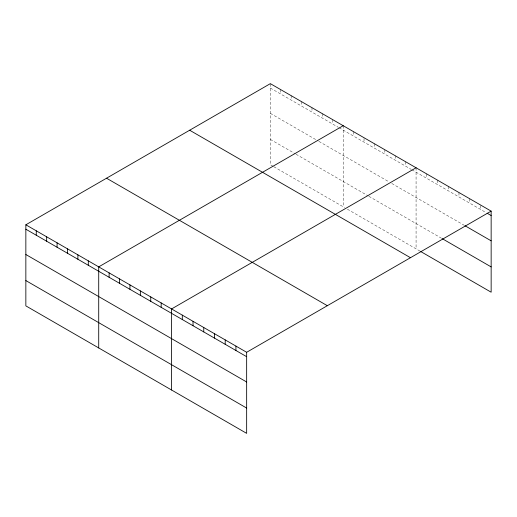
<?xml version="1.0" encoding="UTF-8"?>
<svg xmlns="http://www.w3.org/2000/svg" width="517" height="517" viewBox="0 0 517 517"><rect width="100%" height="100%" fill="white"/><g stroke="black" fill="none" stroke-linecap="round" stroke-linejoin="round"><path stroke-width="0.39" stroke-dasharray="2.58 1.94" d="M270.346 88.052L338.351 127.318M339.049 127.718L411.215 169.389M411.913 169.789L485.786 212.435M270.346 113.352L318.226 140.999M318.924 141.4L389.01 181.861M391.789 183.464L464.337 225.354M270.346 139.422L295.33 153.84M296.021 154.24L368.194 195.911M368.886 196.311L441.55 238.259M273.118 166.319L270.346 164.716L270.346 83.644M273.816 166.72L344.6 207.588M347.372 209.191L420.095 251.178M480.422 205.669L480.422 209.34M469.701 198.741L469.701 203.149M458.973 192.55L458.973 196.958M448.252 186.359L448.252 190.767M437.524 180.162L437.524 184.575M426.803 173.97L426.803 178.384M416.075 167.779L416.075 248.858M405.664 161.769L405.664 166.183M395.259 155.759L395.259 160.173M384.848 149.749L384.848 154.163M374.437 143.739L374.437 148.153M364.026 138.466L364.026 142.143M353.622 131.719L353.622 136.133M343.21 125.715L343.21 206.787M332.799 119.705L332.799 124.112M322.388 113.695L322.388 118.102M311.984 107.685L311.984 112.092M301.573 101.675L301.573 106.082M291.161 95.664L291.161 100.072M280.757 89.654L280.757 94.062"/><path stroke-width="0.78" d="M25.85 224.798L246.654 352.284L246.654 433.356L25.85 305.877L25.85 224.798L270.346 83.644L491.15 211.123L491.15 292.202L420.767 251.566M343.21 125.715L98.715 266.869L98.715 347.947M416.075 167.779L171.579 308.94L171.579 390.012M246.654 352.284L491.15 211.123M487.13 213.211L491.15 215.531M465.009 225.742L491.15 240.832M442.216 238.647L491.15 266.901M189.661 130.226L410.466 257.705M106.534 178.216L327.339 305.702M25.85 229.212L246.654 356.691M25.85 254.513L246.654 381.992M25.85 280.576L246.654 408.055M235.933 346.093L235.933 350.5M225.205 339.895L225.205 344.309M214.484 333.704L214.484 338.118M203.756 327.513L203.756 331.92M193.028 321.322L193.028 325.729M182.307 315.131L182.307 319.538M161.175 302.93L161.175 307.337M150.764 296.92L150.764 301.327M140.353 290.909L140.353 295.317M129.941 284.899L129.941 289.307M119.537 278.889L119.537 283.297M109.126 272.879L109.126 277.286M88.304 260.859L88.304 265.266M77.899 254.849L77.899 259.256M67.488 248.839L67.488 253.252M57.077 242.828L57.077 247.242M46.666 236.818L46.666 241.232M36.261 230.808L36.261 235.222"/></g></svg>
